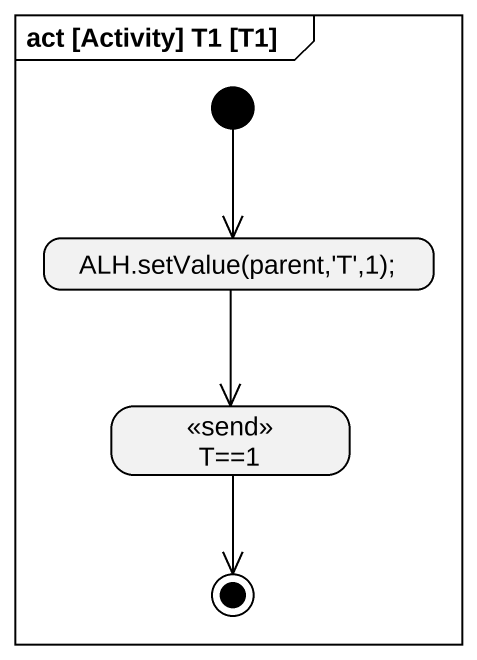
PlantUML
@startuml
mainframe act [Activity] T1 [T1]
hide empty description
state "ALH.setValue(parent,'T',1);" as ALH_setValue_parent_T_1
state "T==1" as T_1 <<send>>
[*] --> ALH_setValue_parent_T_1
ALH_setValue_parent_T_1 --> T_1
T_1 --> [*]
@enduml
